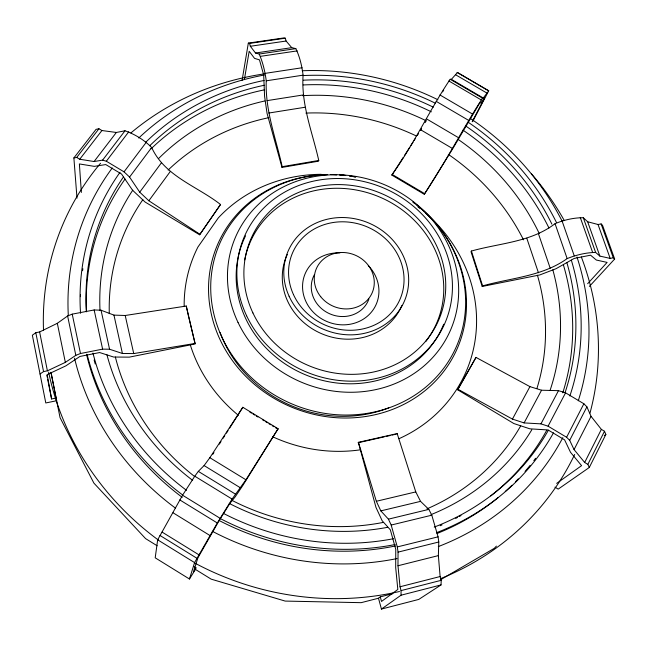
<?xml version="1.0" encoding="UTF-8"?>
<svg xmlns="http://www.w3.org/2000/svg" width="647" height="647" viewBox="0 0 647 647"><rect width="100%" height="100%" fill="white"/><g stroke="black" fill="none" stroke-linecap="round" stroke-linejoin="round"><path stroke-width="0.97" d="M381.431 609.078L401.027 595.208L401.067 590.598L400.016 586.772L397.978 565.753L398.051 552.126L397.298 546.925L391.192 525.049L388.418 519.153L380.832 510.887L376.336 501.279L358.381 442.322L397.169 433.579L415.778 491.906L420.566 501.368L428.84 509.383L431.8 515.19L438.076 536.84L438.787 542.008L438.367 555.611L440.122 576.534L441.205 580.319L441.044 584.928L418.779 599.413L381.431 609.078L378.487 598.224L380.274 596.874L392.786 593.671M51.032 372.365L56.653 400.728L45.791 402.96L32.35 335.195L35.811 332.704L39.621 331.968L57.324 323.306L67.611 315.979L72.221 314.135L94.155 309.962L101.053 310.22L113.953 315.113L125.211 315.493L186.263 306.031L188.414 315.873M195.936 567.831L193.413 571.891L197.917 557.803L219.018 520.803L229.725 503.641L235.273 496.726L242.795 485.525L278.105 428.743L242.827 407.286L209.846 457.704L204.096 465.565L198.322 471.372L194.779 476.2L182.559 495.222L157.674 539.816L155.199 557.819L189.458 579.016L195.426 569.409L195.936 567.831L194.221 566.772M81.368 192.442L79.379 163.942L94.3 166.36L105.768 164.573L121.555 174.043L132.546 190.226L145.114 202.05L199.616 234.788L220.53 204.501C197.23 186.223 164.71 176.283 151.665 147.5C144.346 140.035 134.819 134.172 125.008 130.783L116.355 132.465L101.927 130.532L98.951 128.753L96.063 129.351L73.879 157.933L77.001 198.168M186.263 306.031L195.168 343.945L129.271 357.144L113.646 357.039L99.662 352.542L79.913 356.457L65.816 365.887L47.166 374.637L51.598 398.981L56.192 398.034M220.53 204.501L199.616 234.788M242.099 80.333L248.327 43.106L283.936 37.922L285.303 38.197L286.111 41.036L291.74 47.66L295.833 48.622C299.771 56.831 301.963 66.099 303.087 75.165C301.001 104.579 312.428 132.279 318.761 160.472L318.542 161.184L281.995 167.403L267.041 113.298L264.574 96.282L263.701 75.036L259.471 59.856L254.546 58.376L249.184 51.283L244.493 78.845M281.995 167.403L282.173 166.691C275.889 138.28 265.068 110.354 266.249 80.81C265.035 71.688 262.892 62.427 259.172 54.041L255.508 53.014L250.34 46.269L249.548 43.406L248.327 43.106M242.827 407.286L229.669 428.047M189.458 579.016L194.577 562.607L217.319 522.994L232.095 499.08L245.933 479.783L278.105 428.743M472.197 121.676L484.635 97.81L480.705 102.962L479.581 103.237L452.504 149.117L424.319 194.326L391.888 175.135L392.187 174.447C413.943 144.16 429.495 110.127 450.183 79.257L451.396 79.355L483.277 98.012L488.736 90.758L472.617 121.652M554.94 487.151L558.207 489.116L589.28 467.498L587.848 464.384L604.5 431.25L601.362 429.373L591.043 416.328L586.91 406.842L583.869 403.76L565.567 392.826L558.482 390.659L541.547 390.222L529.933 386.631L475.998 357.403L457.583 389.745L513.847 423.542L529.901 428.832L548.074 429.948L564.588 439.855L570.517 452.285L581.588 465.646L556.655 483.382M589.28 467.498L605.859 434.444L604.5 431.25M424.319 194.326L424.65 193.663C445.298 162.648 462.427 129.513 482.468 98.15L483.277 98.012M587.848 464.384L584.678 462.476L601.362 429.373M584.678 462.476L574.059 449.6L591.043 416.328M574.059 449.6L569.7 440.34L586.91 406.842M569.7 440.34L566.594 437.283L583.869 403.76M457.583 389.745L457.979 389.268L512.44 419.094L524.094 422.912L540.965 423.866L548.074 426.171L565.567 392.826M540.965 423.866L558.482 390.659M524.094 422.912L541.547 390.222M512.44 419.094L529.933 386.631M457.979 389.268L475.998 357.403M420.615 130.346L421.618 128.624M425.144 122.59L426.147 120.868M442.588 91.858L443.656 90.2M451.396 79.355L457.469 72.48L488.736 90.758M212.863 454.251L213.947 452.56M219.365 444.101L220.991 441.569M223.166 438.189L224.792 435.649M226.418 433.118L228.043 430.578M391.888 175.135L403.267 157.391M404.351 155.701L409.769 147.249M410.853 145.559L413.029 142.178M414.112 140.488L415.196 138.798M417.364 135.417L418.447 133.727M589.36 286.443L614.65 259.035L613.275 257.789L610.186 258.412L599.858 256.083L587.654 221.759L583.311 217.74C573.776 217.651 563.893 219.988 555.053 223.676C530.961 242.18 499.597 243.118 471.404 251.036L471.008 251.651L482.193 286.467L539.849 274.926L556.024 268.715L574.221 258.428L590.574 255.185L596.332 260.037L607.121 262.407L587.646 283.709M380.274 596.874L381.52 601.459L397.824 589.457L395.689 567.629L395.77 549.335L390.327 529.796L382.159 520.73L375.972 507.41L358.381 442.322M482.193 286.467L482.605 285.893C511.065 277.878 542.388 276.39 567.152 258.59C576.113 254.958 585.996 252.573 595.62 252.435L599.858 256.083M199.705 234.133L148.85 200.756L170.315 171.455M148.85 200.756L139.728 192.159L161.402 162.818M139.728 192.159L129.57 177.068L151.665 147.5M129.57 177.068L124.038 171.843L146.262 142.251M73.879 157.933L76.718 157.439L79.727 159.251L94.082 161.524L102.59 160.141L106.334 161.224L128.753 131.794M102.59 160.141L125.008 130.783M396.837 434.008L397.169 433.579M94.082 161.524L116.355 132.465M76.718 157.439L98.951 128.753M79.727 159.251L101.927 130.532M496.419 546.1L494.357 548.276L440.55 579.752M604.266 435.625L605.859 434.444M40.041 373.99L43.559 371.596L47.401 370.828L65.347 362.377L75.82 355.332L80.487 353.521L102.614 349.137L109.553 349.226L122.42 353.48L133.735 353.577L195.257 343.403M401.027 595.208L441.044 584.928M400.016 586.772L440.122 576.534M401.067 590.598L441.205 580.319M378.487 598.224L361.147 602.672L285.165 601.079L211.181 579.154L195.426 569.409M397.978 565.753L438.367 555.611M398.051 552.126L438.787 542.008M397.298 546.925L438.076 536.84M391.192 525.049L431.8 515.19M388.418 519.153L428.84 509.383M380.832 510.887L420.566 501.368M376.336 501.279L415.778 491.906M358.098 442.742L367.836 440.55M368.806 440.332L376.57 438.577M377.541 438.359L384.278 436.838M386.202 436.41L390.068 435.536M392.001 435.099L395.875 434.226M587.654 221.759L598.038 224.509L601.112 223.919L602.527 225.285L614.65 259.035M282.173 166.691L318.761 160.472M268.828 113.031L305.158 107.24M267.033 100.633L303.459 94.915M266.249 80.81L303.087 75.165M265.173 73.362L302.068 67.757M255.508 53.014L291.74 47.66M259.172 54.041L295.833 48.622M260.426 56.346L297.183 50.895M249.548 43.406L285.303 38.197M250.34 46.269L286.111 41.036M457.089 72.407L488.485 90.766M455.585 74.753L487.013 93.128M450.183 79.257L482.468 98.15M448.856 80.972L481.231 99.929M439.887 94.923L472.439 114.009M436.151 101.32L468.663 120.407M426.616 118.943L458.78 137.851M420.38 129.61L452.488 148.511M392.187 174.447L424.65 193.663M106.334 161.224L124.038 171.843M548.074 426.171L566.594 437.283M249.879 412.131L251.481 413.109M253.082 414.08L254.683 415.05M256.277 416.029L257.878 417M262.65 419.903L264.227 420.865M265.812 421.82L267.389 422.782M268.99 423.761L270.616 424.747M272.233 425.734L273.859 426.721M275.485 427.707L277.919 429.187M209.846 457.704L245.933 479.783M204.096 465.565L240.498 487.854M198.322 471.372L235.435 494.122M194.779 476.2L232.095 499.08M182.559 495.222L220.101 518.296M179.801 499.921L217.319 522.994M173.04 512.78L210.243 535.692M162.114 532.101L199.082 554.916M159.963 535.449L196.971 558.296M157.674 539.816L194.577 562.607M157.148 545.761L145.591 538.619L93.904 483.123L60.058 417.671L50.927 372.268M601.112 223.919L613.275 257.789M598.038 224.509L610.186 258.412M583.311 217.74L595.62 252.435M580.262 217.441L592.571 252.225M562.057 220.91L574.245 255.856M555.053 223.676L567.152 258.59M538.409 233.632L550.201 268.214M526.787 238.217L538.433 272.743M471.404 251.036L482.605 285.893M188.641 316.804L194.941 342.999M125.211 315.493L133.735 353.577M113.953 315.113L122.42 353.48M101.053 310.22L109.553 349.226M94.155 309.962L102.614 349.137M72.221 314.135L80.487 353.521M67.611 315.979L75.82 355.332M57.324 323.306L65.347 362.377M39.621 331.968L47.401 370.828M46.851 375.252L47.247 377.233M47.643 379.207L51.598 398.981M35.811 332.704L43.559 371.596M574.673 454.453A280.62 260.644 23.4 0 1 440.429 578.693M399.482 591.504A280.62 260.644 23.4 0 1 194.941 563.133M158.127 539.881A280.62 260.644 23.4 0 1 48.622 372.065M43.527 330.536A280.62 260.644 23.4 0 1 100.528 163.262M130.88 132.95A280.62 260.644 23.4 0 1 264.332 73.879M531.527 173.922A280.62 260.644 23.4 0 1 564.289 220.546M581.321 256.932A280.62 260.644 23.4 0 1 590.015 412.988M562.841 437.623A263.58 243.393 23.4 0 1 438.302 546.578M397.023 558.579A263.58 243.393 23.4 0 1 212.337 531.284M175.563 508.194A263.58 243.393 23.4 0 1 74.526 358.155M68.323 315.671A263.58 243.393 23.4 0 1 112.279 167.945M138.757 138.029A263.58 243.393 23.4 0 1 264.308 75.012M302.214 70.758A263.58 243.393 23.4 0 1 437.865 99.727M470.337 118.474A263.58 243.393 23.4 0 1 562.292 221.492M576.987 257.021A263.58 243.393 23.4 0 1 578.281 400.8M535.587 458.294A251.748 232.402 23.4 0 1 533.815 460.648M530.16 465.314A251.748 232.402 23.4 0 1 525.049 471.42M518.304 478.845A251.748 232.402 23.4 0 1 515.497 481.74M511.906 485.299A251.748 232.402 23.4 0 1 505.234 491.494M498.319 497.414A251.748 232.402 23.4 0 1 436.943 533.54M395.487 545.955A251.748 232.402 23.4 0 1 219.252 520.56M182.26 497.341A251.748 232.402 23.4 0 1 86.504 354.224M80.422 296.69A251.748 232.402 23.4 0 1 80.479 294.668M82.581 270.713A251.748 232.402 23.4 0 1 82.873 268.748M546.723 430.295A246.119 227.178 23.4 0 1 490.758 495.909M461.004 515.562A246.119 227.178 23.4 0 1 459.241 516.524M457.461 517.479A246.119 227.178 23.4 0 1 455.674 518.409M442.014 524.935A246.119 227.178 23.4 0 1 440.17 525.736M95.238 363.97A246.119 227.178 23.4 0 1 94.13 360.031M86.455 311.361A246.119 227.178 23.4 0 1 125.033 179.09M151.034 148.85A246.119 227.178 23.4 0 1 264.308 89.86M303.192 84.951A246.119 227.178 23.4 0 1 431.363 111.826M462.985 130.16A246.119 227.178 23.4 0 1 548.971 228.027M563.391 264.866A246.119 227.178 23.4 0 1 562.777 392.81M553.508 432.843A253.584 233.802 23.4 0 1 436.62 532.627M395.244 544.523A253.584 233.802 23.4 0 1 220.215 518.538M182.6 494.939A253.584 233.802 23.4 0 1 87.199 354.855M80.543 313.253A253.584 233.802 23.4 0 1 120.019 172.296M145.535 142.437A253.584 233.802 23.4 0 1 264.13 80.438M302.82 75.586A253.584 233.802 23.4 0 1 435.156 103.116M468.347 122.348A253.584 233.802 23.4 0 1 556.517 222.6M571.333 260.118A253.584 233.802 23.4 0 1 569.845 396.013M548.349 430.295A247.914 228.553 23.4 0 1 434.218 527.095M393.53 538.7A247.914 228.553 23.4 0 1 223.53 513.443M186.562 490.353A247.914 228.553 23.4 0 1 92.958 353.125M86.407 311.846A247.914 228.553 23.4 0 1 123.31 177.173M149.748 145.737A247.914 228.553 23.4 0 1 264.283 85.25M303.419 80.188A247.914 228.553 23.4 0 1 433.288 107.167M465.468 125.817A247.914 228.553 23.4 0 1 551.899 224.145M566.829 262.48A247.914 228.553 23.4 0 1 565.025 392.786M520.714 425.839A220.684 204.161 23.4 0 1 426.923 508.882M383.064 522.436A220.684 204.161 23.4 0 1 231.852 500.301M194.407 476.338A220.684 204.161 23.4 0 1 115.36 357.023M109.294 313.658A220.684 204.161 23.4 0 1 142.89 199.608M168.123 170.056A220.684 204.161 23.4 0 1 268.828 117.665M305.894 113.088A220.684 204.161 23.4 0 1 416.175 135.894M448.306 154.366A220.684 204.161 23.4 0 1 523.504 239.851M537.422 275.234A220.684 204.161 23.4 0 1 536.929 388.459M531.818 429.754A233.122 215.119 23.4 0 1 431.023 514.632M387.642 527.313A233.122 215.119 23.4 0 1 229.281 503.439M192.66 480.365A233.122 215.119 23.4 0 1 106.949 354.831M100.018 310.455A233.122 215.119 23.4 0 1 132.772 190.145M158.612 158.531A233.122 215.119 23.4 0 1 264.809 100.964M302.683 95.675A233.122 215.119 23.4 0 1 426.106 120.738M458.044 139.348A233.122 215.119 23.4 0 1 539.177 233.373M552.829 269.823A233.122 215.119 23.4 0 1 550.063 390.408M425.677 213.162A147.928 136.687 23.4 0 1 398.981 438.698M360.711 449.77A147.928 136.687 23.4 0 1 272.533 436.693M238.387 415.317A147.928 136.687 23.4 0 1 190.234 344.649M184.169 306.541A147.928 136.687 23.4 0 1 197.942 247.008L218.306 217.902A147.928 136.687 23.4 0 1 321.3 174.318M417.978 206.903A147.928 136.687 23.4 0 1 420.315 208.722M413.19 202.293A130.621 120.002 23.4 0 1 416.336 397.08A130.621 120.002 23.4 0 1 217.279 333.254A130.621 120.002 23.4 0 1 326.784 174.585M345.571 175.491A130.621 120.002 23.4 0 0 339.635 174.925A129.06 118.506 23.4 0 1 345.765 175.466M349.501 176.008A130.621 120.002 23.4 0 1 355.34 176.987M416.846 205.01A129.06 118.506 23.4 0 1 413.401 396.093A129.06 118.506 23.4 0 1 218.759 329.76A129.06 118.506 23.4 0 1 327.625 174.601M349.776 175.984A129.06 118.506 23.4 0 1 355.729 176.979M412.923 201.993A129.06 118.506 23.4 0 1 414.476 203.158M388.758 407.828A124.305 114.382 23.4 0 1 220.093 332.518M401.836 305.538A62.694 57.316 23.4 0 1 320.686 333.294A62.694 57.316 23.4 0 1 287.357 254.473M368.256 265.569A38.683 35.472 23.4 0 1 359.708 321.171A38.683 35.472 23.4 0 1 303.953 296.31A38.683 35.472 23.4 0 1 339.821 252.888M368.911 299.003A29.932 27.441 23.4 0 1 329.582 313.738A29.932 27.441 23.4 0 1 314.393 274.684M443.696 324.212A108.542 99.266 23.4 0 1 302.642 373.578A108.542 99.266 23.4 0 1 245.553 235.823M244.703 259.892A101.644 92.95 23.4 0 1 381.989 198.055A101.644 92.95 23.4 0 1 425.645 341.665M238.023 322.408A117.123 107.127 23.4 0 0 437.396 352.017A117.123 107.127 23.4 0 0 353.78 176.089A117.123 107.127 23.4 0 0 238.023 322.408M336.658 174.739A130.621 120.002 23.4 0 0 330.714 174.561A129.06 118.506 23.4 0 1 336.683 174.73M289.104 296.245A63.285 57.753 23.4 0 0 396.635 313.9A63.285 57.753 23.4 0 0 352.955 218.419A63.285 57.753 23.4 0 0 289.104 296.245M293.439 294.522A58.521 53.402 23.4 0 0 392.858 310.972A58.521 53.402 23.4 0 0 352.599 222.633A58.521 53.402 23.4 0 0 293.439 294.522M320.702 296.698A30.409 27.797 23.4 0 0 372.146 292.865A30.409 27.797 23.4 0 0 339.966 252.573A30.409 27.797 23.4 0 0 320.702 296.698M246.628 315.817A109.222 99.775 23.4 0 0 432.487 343.889A109.222 99.775 23.4 0 0 354.839 179.826A109.222 99.775 23.4 0 0 246.628 315.817M252.937 312.97A102.283 93.427 23.4 0 0 426.947 339.594A102.283 93.427 23.4 0 0 354.564 185.843A102.283 93.427 23.4 0 0 252.937 312.97"/></g></svg>
